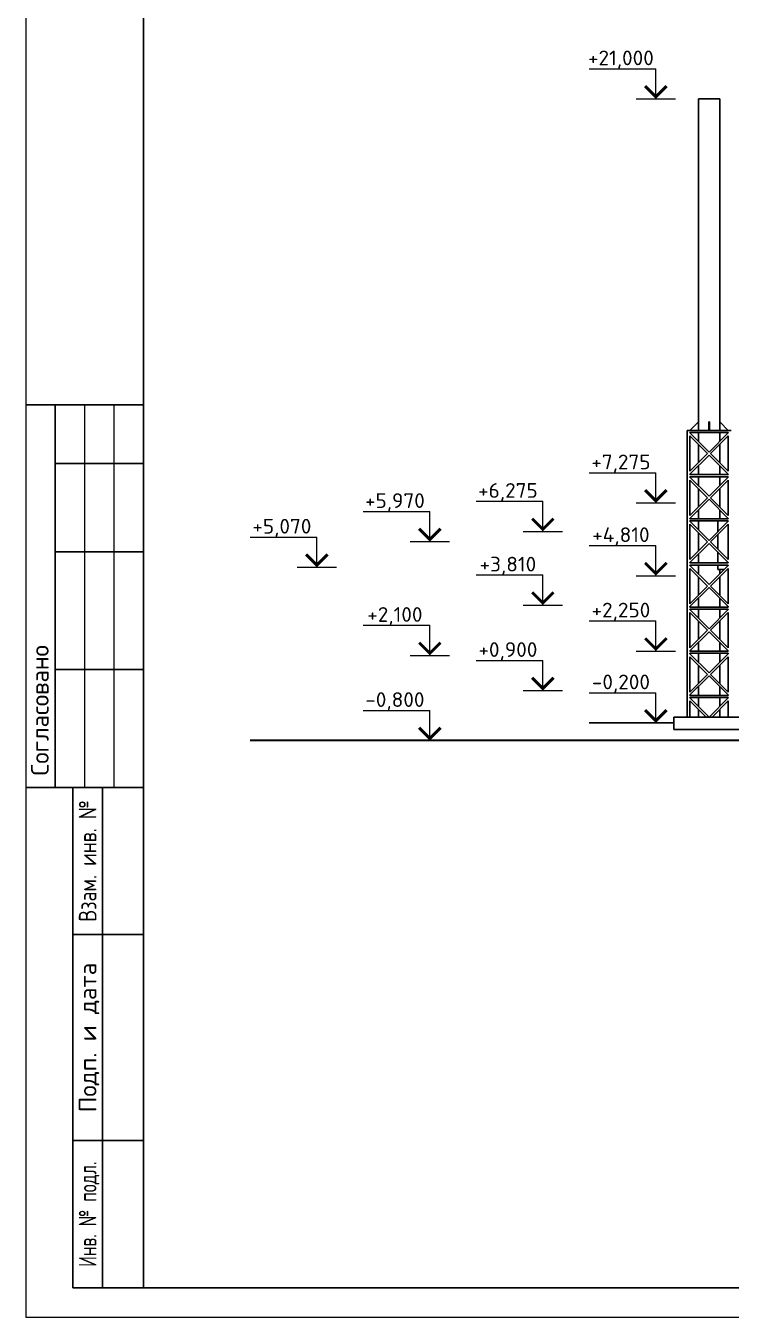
# Model space of a CAD drawing. Extents: x -965262 to 1142518, y -357520 to 71675.
# Drawn here: x -147532 to -135552, y -240088 to -218152 of the extents above; entities that cross this region are included whole.
import ezdxf
from ezdxf.enums import TextEntityAlignment as Align

# ---------------------------------------------------------------- set-up
doc = ezdxf.new("R2010")
doc.units = 0
doc.header["$LTSCALE"] = 10
doc.layers.get('0').update_dxf_attribs({"linetype": 'CONTINUOUS', "lineweight": 30})
doc.styles.add('GOST 2.304', font='isocpeur.ttf', dxfattribs={"width": 0.75, "height": 250})

# ---------------------------------------------------------------- blocks, each defined once
blk = doc.blocks.new('Фасад Н-А')
at = {"color": 1, "lineweight": 15, "ltscale": 0.3}
for p, q in [((-195143.4, 6137.8, -3250.5), (-192878.6, 6137.8, -3250.5)), ((-195142.8, -7587.8, -3250.5), (-192878, -7587.8, -3250.5)), ((-198981.5, -8557.8, -3250.5), (-196716.7, -8557.8, -3250.5)), ((-202820.8, -8902.8, -3250.5), (-200556, -8902.8, -3250.5)), ((-206659.8, -9772.8, -3250.5), (-204395, -9772.8, -3250.5)), ((-195142.8, -10060.8, -3250.5), (-192878, -10060.8, -3250.5)), ((-198981.5, -11060.8, -3250.5), (-196716.7, -11060.8, -3250.5)), ((-195142.8, -12620.8, -3250.5), (-192878, -12620.8, -3250.5)), ((-202820.8, -12770.8, -3250.5), (-200556, -12770.8, -3250.5)), ((-198981.5, -13962.8, -3250.5), (-196716.7, -13962.8, -3250.5)), ((-195142.8, -15062.8, -3250.5), (-192878, -15062.8, -3250.5)), ((-202820.8, -15662.8, -3250.5), (-200556, -15662.8, -3250.5))]:
    blk.add_line(p, q, dxfattribs=at)
at = {"color": 1, "lineweight": 15}
for p, q in [((-192878.6, 5111.6, -3250.5), (-192878.6, 6137.8, -3250.5)), ((-193549.6, 5111.6, -3976.2), (-192207.5, 5111.6, -2524.9)), ((-192878, -8614, -3250.5), (-192878, -7587.8, -3250.5)), ((-196716.7, -9584, -3250.5), (-196716.7, -8557.8, -3250.5)), ((-193549, -8614, -3976.2), (-192207, -8614, -2524.9)), ((-200556, -9929, -3250.5), (-200556, -8902.8, -3250.5)), ((-197387.7, -9584, -3976.2), (-196045.7, -9584, -2524.9)), ((-204395, -10799, -3250.5), (-204395, -9772.8, -3250.5)), ((-201227, -9929, -3976.2), (-199885, -9929, -2524.9)), ((-192878, -11086.9, -3250.5), (-192878, -10060.8, -3250.5)), ((-205066, -10799, -3976.2), (-203724, -10799, -2524.9)), ((-196716.7, -12086.9, -3250.5), (-196716.7, -11060.8, -3250.5)), ((-193549, -11086.9, -3976.2), (-192207, -11086.9, -2524.9)), ((-197387.7, -12086.9, -3976.2), (-196045.7, -12086.9, -2524.9)), ((-192878, -13646.9, -3250.5), (-192878, -12620.8, -3250.5)), ((-200556, -13796.9, -3250.5), (-200556, -12770.8, -3250.5)), ((-201227, -13796.9, -3976.2), (-199885, -13796.9, -2524.9)), ((-196716.7, -14989, -3250.5), (-196716.7, -13962.8, -3250.5)), ((-193549, -13646.9, -3976.2), (-192207, -13646.9, -2524.9)), ((-197387.7, -14989, -3976.2), (-196045.7, -14989, -2524.9)), ((-192878, -16089, -3250.5), (-192878, -15062.8, -3250.5)), ((-200556, -16689, -3250.5), (-200556, -15662.8, -3250.5))]:
    blk.add_line(p, q, dxfattribs=at)
at = {"color": 0, "ltscale": 2}
for p, q in [((-191429.6, 5111, -3250.5), (-191429.6, -6154, -3250.5)), ((-190709.6, 5111, -3250.5), (-190709.6, -6154, -3250.5)), ((-191429.6, -6224, -3250.5), (-191429.6, -6529, -3250.5)), ((-190709.6, -6224, -3250.5), (-190709.6, -6529, -3250.5)), ((-191429.6, -6629, -3250.5), (-191429.6, -7249, -3250.5)), ((-190709.6, -6629, -3250.5), (-190709.6, -7249, -3250.5)), ((-191429.6, -7349, -3250.5), (-191429.6, -7654, -3250.5)), ((-190709.6, -7349, -3250.5), (-190709.6, -7654, -3250.5)), ((-191429.6, -7724, -3250.5), (-191429.6, -8029, -3250.5)), ((-190709.6, -7724, -3250.5), (-190709.6, -8029, -3250.5)), ((-191429.6, -8129, -3250.5), (-191429.6, -8749, -3250.5)), ((-190709.6, -8129, -3250.5), (-190709.6, -8749, -3250.5)), ((-191429.6, -8849, -3250.5), (-191429.6, -9154, -3250.5)), ((-190709.6, -8849, -3250.5), (-190709.6, -9154, -3250.5)), ((-191429.6, -9224, -3250.5), (-191429.6, -9529, -3250.5)), ((-191429.6, -9629, -3250.5), (-191429.6, -10249, -3250.5)), ((-191429.6, -10349, -3250.5), (-191429.6, -10654, -3250.5)), ((-191429.6, -10724, -3250.5), (-191429.6, -11029, -3250.5)), ((-190709.6, -10876.5, -3250.5), (-190709.6, -11029, -3250.5)), ((-191429.6, -11129, -3250.5), (-191429.6, -11749, -3250.5)), ((-190709.6, -11129, -3250.5), (-190709.6, -11749, -3250.5)), ((-191429.6, -11849, -3250.5), (-191429.6, -12154, -3250.5)), ((-191429.6, -12224, -3250.5), (-191429.6, -12529, -3250.5)), ((-190709.6, -11849, -3250.5), (-190709.6, -12154, -3250.5)), ((-190709.6, -12224, -3250.5), (-190709.6, -12529, -3250.5)), ((-191429.6, -12629, -3250.5), (-191429.6, -13249, -3250.5)), ((-190709.6, -12629, -3250.5), (-190709.6, -13249, -3250.5)), ((-191429.6, -13349, -3250.5), (-191429.6, -13654, -3250.5)), ((-190709.6, -13349, -3250.5), (-190709.6, -13654, -3250.5)), ((-191429.6, -13724, -3250.5), (-191429.6, -14029, -3250.5)), ((-190709.6, -13724, -3250.5), (-190709.6, -14029, -3250.5)), ((-191429.6, -14129, -3250.5), (-191429.6, -14749, -3250.5)), ((-190709.6, -14129, -3250.5), (-190709.6, -14749, -3250.5)), ((-191429.6, -14849, -3250.5), (-191429.6, -15154, -3250.5)), ((-190709.6, -14849, -3250.5), (-190709.6, -15154, -3250.5)), ((-191429.6, -15224, -3250.5), (-191429.6, -15529, -3250.5)), ((-190709.6, -15224, -3250.5), (-190709.6, -15529, -3250.5)), ((-191429.6, -15629, -3250.5), (-191429.6, -15889, -3250.5)), ((-190709.6, -15629, -3250.5), (-190709.6, -15889, -3250.5))]:
    blk.add_line(p, q, dxfattribs=at)
at = {"color": 0}
blk.add_line((-190709.6, 5111, -3250.5), (-191429.6, 5111, -3250.5), dxfattribs=at)
at = {"color": 7}
for p, q in [((-191719.6, -6154, -3250.5), (-191429.6, -5864, -3250.5)), ((-191059.6, -5864, -3250.5), (-191079.6, -5864, -3250.5)), ((-191079.6, -5864, -3250.5), (-191079.6, -6154, -3250.5)), ((-191059.6, -5864, -3250.5), (-191059.6, -6154, -3250.5)), ((-190419.6, -6154, -3250.5), (-190709.6, -5864, -3250.5))]:
    blk.add_line(p, q, dxfattribs=at)
at = {"color": 7, "ltscale": 100}
for p, q in [((-191819.6, -6154, -3250.5), (-191819.6, -15889, -3250.5)), ((-191719.6, -6224, -3250.5), (-191719.6, -6239, -3250.5)), ((-191719.6, -6239, -3250.5), (-191069.6, -6889, -3250.5)), ((-191719.6, -6339, -3250.5), (-191719.6, -7539, -3250.5)), ((-191719.6, -6339, -3250.5), (-191119.6, -6939, -3250.5)), ((-190419.6, -6239, -3250.5), (-191069.6, -6889, -3250.5)), ((-190419.6, -6339, -3250.5), (-191019.6, -6939, -3250.5)), ((-190419.6, -6224, -3250.5), (-190419.6, -6239, -3250.5)), ((-190419.6, -6339, -3250.5), (-190419.6, -7539, -3250.5)), ((-191119.6, -6939, -3250.5), (-191719.6, -7539, -3250.5)), ((-191069.6, -6989, -3250.5), (-191719.6, -7639, -3250.5)), ((-191069.6, -6989, -3250.5), (-190419.6, -7639, -3250.5)), ((-191019.6, -6939, -3250.5), (-190419.6, -7539, -3250.5)), ((-191719.6, -7639, -3250.5), (-191719.6, -7654, -3250.5)), ((-191719.6, -7724, -3250.5), (-191719.6, -7739, -3250.5)), ((-191719.6, -7739, -3250.5), (-191069.6, -8389, -3250.5)), ((-191719.6, -7839, -3250.5), (-191719.6, -9039, -3250.5)), ((-191719.6, -7839, -3250.5), (-191119.6, -8439, -3250.5)), ((-190419.6, -7739, -3250.5), (-191069.6, -8389, -3250.5)), ((-190419.6, -7839, -3250.5), (-191019.6, -8439, -3250.5)), ((-190419.6, -7639, -3250.5), (-190419.6, -7654, -3250.5)), ((-190419.6, -7724, -3250.5), (-190419.6, -7739, -3250.5)), ((-190419.6, -7839, -3250.5), (-190419.6, -9039, -3250.5)), ((-191119.6, -8439, -3250.5), (-191719.6, -9039, -3250.5)), ((-191069.6, -8489, -3250.5), (-191719.6, -9139, -3250.5)), ((-191069.6, -8489, -3250.5), (-190419.6, -9139, -3250.5)), ((-191019.6, -8439, -3250.5), (-190419.6, -9039, -3250.5)), ((-191719.6, -9139, -3250.5), (-191719.6, -9154, -3250.5)), ((-190419.6, -9139, -3250.5), (-190419.6, -9154, -3250.5)), ((-191719.6, -9224, -3250.5), (-191719.6, -9239, -3250.5)), ((-191719.6, -9239, -3250.5), (-191069.6, -9889, -3250.5)), ((-191719.6, -9339, -3250.5), (-191719.6, -10539, -3250.5)), ((-191719.6, -9339, -3250.5), (-191119.6, -9939, -3250.5)), ((-190419.6, -9239, -3250.5), (-191069.6, -9889, -3250.5)), ((-190419.6, -9339, -3250.5), (-191019.6, -9939, -3250.5)), ((-190419.6, -9224, -3250.5), (-190419.6, -9239, -3250.5)), ((-190419.6, -9339, -3250.5), (-190419.6, -10539, -3250.5)), ((-191119.6, -9939, -3250.5), (-191719.6, -10539, -3250.5)), ((-191069.6, -9989, -3250.5), (-191719.6, -10639, -3250.5)), ((-191069.6, -9989, -3250.5), (-190419.6, -10639, -3250.5)), ((-191019.6, -9939, -3250.5), (-190419.6, -10539, -3250.5)), ((-191719.6, -10639, -3250.5), (-191719.6, -10654, -3250.5)), ((-191719.6, -10724, -3250.5), (-191719.6, -10739, -3250.5)), ((-191719.6, -10739, -3250.5), (-191069.6, -11389, -3250.5)), ((-191719.6, -10839, -3250.5), (-191719.6, -12039, -3250.5)), ((-191719.6, -10839, -3250.5), (-191119.6, -11439, -3250.5)), ((-190419.6, -10739, -3250.5), (-191069.6, -11389, -3250.5)), ((-190419.6, -10839, -3250.5), (-191019.6, -11439, -3250.5)), ((-190419.6, -10639, -3250.5), (-190419.6, -10654, -3250.5)), ((-190419.6, -10724, -3250.5), (-190419.6, -10739, -3250.5)), ((-190419.6, -10839, -3250.5), (-190419.6, -12039, -3250.5)), ((-191119.6, -11439, -3250.5), (-191719.6, -12039, -3250.5)), ((-191069.6, -11489, -3250.5), (-191719.6, -12139, -3250.5)), ((-191069.6, -11489, -3250.5), (-190419.6, -12139, -3250.5)), ((-191019.6, -11439, -3250.5), (-190419.6, -12039, -3250.5)), ((-191719.6, -12139, -3250.5), (-191719.6, -12154, -3250.5)), ((-191719.6, -12224, -3250.5), (-191719.6, -12239, -3250.5)), ((-191719.6, -12239, -3250.5), (-191069.6, -12889, -3250.5)), ((-190419.6, -12239, -3250.5), (-191069.6, -12889, -3250.5)), ((-190419.6, -12139, -3250.5), (-190419.6, -12154, -3250.5)), ((-190419.6, -12224, -3250.5), (-190419.6, -12239, -3250.5)), ((-191719.6, -12339, -3250.5), (-191719.6, -13539, -3250.5)), ((-191719.6, -12339, -3250.5), (-191119.6, -12939, -3250.5)), ((-190419.6, -12339, -3250.5), (-191019.6, -12939, -3250.5)), ((-190419.6, -12339, -3250.5), (-190419.6, -13539, -3250.5)), ((-191119.6, -12939, -3250.5), (-191719.6, -13539, -3250.5)), ((-191069.6, -12989, -3250.5), (-191719.6, -13639, -3250.5)), ((-191069.6, -12989, -3250.5), (-190419.6, -13639, -3250.5)), ((-191019.6, -12939, -3250.5), (-190419.6, -13539, -3250.5)), ((-191719.6, -13639, -3250.5), (-191719.6, -13654, -3250.5)), ((-191719.6, -13724, -3250.5), (-191719.6, -13739, -3250.5)), ((-191719.6, -13739, -3250.5), (-191069.6, -14389, -3250.5)), ((-191719.6, -13839, -3250.5), (-191719.6, -15039, -3250.5)), ((-191719.6, -13839, -3250.5), (-191119.6, -14439, -3250.5)), ((-190419.6, -13739, -3250.5), (-191069.6, -14389, -3250.5)), ((-190419.6, -13839, -3250.5), (-191019.6, -14439, -3250.5)), ((-190419.6, -13639, -3250.5), (-190419.6, -13654, -3250.5)), ((-190419.6, -13724, -3250.5), (-190419.6, -13739, -3250.5)), ((-190419.6, -13839, -3250.5), (-190419.6, -15039, -3250.5)), ((-191119.6, -14439, -3250.5), (-191719.6, -15039, -3250.5)), ((-191019.6, -14439, -3250.5), (-190419.6, -15039, -3250.5)), ((-191069.6, -14489, -3250.5), (-191719.6, -15139, -3250.5)), ((-191069.6, -14489, -3250.5), (-190419.6, -15139, -3250.5)), ((-191719.6, -15139, -3250.5), (-191719.6, -15154, -3250.5)), ((-191719.6, -15224, -3250.5), (-191719.6, -15239, -3250.5)), ((-191719.6, -15239, -3250.5), (-191069.6, -15889, -3250.5)), ((-191719.6, -15339, -3250.5), (-191719.6, -15889, -3250.5)), ((-191719.6, -15339, -3250.5), (-191169.6, -15889, -3250.5)), ((-190419.6, -15239, -3250.5), (-191069.6, -15889, -3250.5)), ((-190419.6, -15339, -3250.5), (-190969.6, -15889, -3250.5)), ((-190419.6, -15139, -3250.5), (-190419.6, -15154, -3250.5)), ((-190419.6, -15224, -3250.5), (-190419.6, -15239, -3250.5)), ((-190419.6, -15339, -3250.5), (-190419.6, -15889, -3250.5))]:
    blk.add_line(p, q, dxfattribs=at)
at = {"color": 7, "ltscale": 0.3}
for p, q in [((-190319.6, -6154, -3250.5), (-191819.6, -6154, -3250.5)), ((-190419.6, -6224, -3250.5), (-191719.6, -6224, -3250.5)), ((-190419.6, -7654, -3250.5), (-191719.6, -7654, -3250.5)), ((-190419.6, -7724, -3250.5), (-191719.6, -7724, -3250.5)), ((-190419.6, -9154, -3250.5), (-191719.6, -9154, -3250.5)), ((-190419.6, -9224, -3250.5), (-191719.6, -9224, -3250.5)), ((-190419.6, -10654, -3250.5), (-191719.6, -10654, -3250.5)), ((-190419.6, -10724, -3250.5), (-191719.6, -10724, -3250.5)), ((-190419.6, -12154, -3250.5), (-191719.6, -12154, -3250.5)), ((-190419.6, -12224, -3250.5), (-191719.6, -12224, -3250.5)), ((-190419.6, -13654, -3250.5), (-191719.6, -13654, -3250.5)), ((-190419.6, -13724, -3250.5), (-191719.6, -13724, -3250.5)), ((-190419.6, -15154, -3250.5), (-191719.6, -15154, -3250.5)), ((-190419.6, -15224, -3250.5), (-191719.6, -15224, -3250.5))]:
    blk.add_line(p, q, dxfattribs=at)
at = {"ltscale": 10}
for p, q in [((-190778.1, -9597.5, -3250.5), (-190778.1, -9224, -3250.5)), ((-190778.1, -10180.5, -3250.5), (-190778.1, -9697.5, -3250.5)), ((-190778.1, -10654, -3250.5), (-190778.1, -10280.5, -3250.5)), ((-190778.1, -10874.9, -3250.5), (-190778.1, -10724, -3250.5)), ((-190555.5, -10874.9, -3250.5), (-190778.1, -10874.9, -3250.5)), ((-190555.5, -10874.9, -3250.5), (-190778.1, -10874.9, -3250.5)), ((-190419.6, -10874.9, -3250.5), (-190455.5, -10874.9, -3250.5)), ((-190419.6, -10874.9, -3250.5), (-190455.5, -10874.9, -3250.5))]:
    blk.add_line(p, q, dxfattribs=at)
at = {"ltscale": 100}
for p, q in [((-195142.8, -16089, -3250.5), (-192269.7, -16089, -3250.5)), ((-192269.7, -15889, -3250.5), (-192269.7, -16312, -3250.5)), ((-192269.7, -15889, -3250.5), (-189869.7, -15889, -3250.5)), ((-192269.7, -16312, -3250.5), (-189869.7, -16312, -3250.5))]:
    blk.add_line(p, q, dxfattribs=at)
at = {"lineweight": 35, "ltscale": 2}
blk.add_line((-181733.2, -16689, -3250.5), (-206659.8, -16689, -3250.5), dxfattribs=at)
at = {"color": 1, "lineweight": 15, "const_width": 100, "elevation": -3250.5}
for points in [[(-193243.2, 5547), (-192878.6, 5182.3), (-192513.9, 5547)], [(-193242.7, -8178.6), (-192878, -8543.3), (-192513.4, -8178.6)], [(-197081.3, -9148.6), (-196716.7, -9513.3), (-196352, -9148.6)], [(-200920.7, -9493.6), (-200556, -9858.3), (-200191.4, -9493.6)], [(-204759.7, -10363.6), (-204395, -10728.3), (-204030.4, -10363.6)], [(-193242.7, -10651.6), (-192878, -11016.2), (-192513.4, -10651.6)], [(-197081.3, -11651.6), (-196716.7, -12016.2), (-196352, -11651.6)], [(-200920.7, -13361.6), (-200556, -13726.2), (-200191.4, -13361.6)], [(-193242.7, -13211.6), (-192878, -13576.2), (-192513.4, -13211.6)], [(-197081.3, -14553.6), (-196716.7, -14918.3), (-196352, -14553.6)], [(-193242.7, -15653.6), (-192878, -16018.3), (-192513.4, -15653.6)], [(-200920.7, -16253.6), (-200556, -16618.3), (-200191.4, -16253.6)]]:
    blk.add_lwpolyline(points, dxfattribs=at)
at = {"color": 1, "char_height": 500, "width": 2000, "attachment_point": 5, "style": 'GOST 2.304'}
for s, insert in [('{\\W1.05;+21,000}', (-194065.7, 6445.6, -3250.5)), ('{\\W1.05;+7,275}', (-194065.1, -7280, -3250.5)), ('{\\W1.05;+5,970}', (-201743.1, -8595, -3250.5)), ('{\\W1.05;+6,275}', (-197903.8, -8250, -3250.5)), ('{\\W1.05;+5,070}', (-205582.1, -9465, -3250.5)), ('{\\W1.05;+4,810}', (-194065.1, -9752.9, -3250.5)), ('{\\W1.05;+3,810}', (-197903.8, -10752.9, -3250.5)), ('{\\W1.05;+2,100}', (-201743.1, -12462.9, -3250.5)), ('{\\W1.05;+2,250}', (-194065.1, -12312.9, -3250.5)), ('{\\W1.05;+0,900}', (-197903.8, -13655, -3250.5)), ('{\\W1.05;-0,200}', (-194065.1, -14755, -3250.5)), ('{\\W1.05;-0,800}', (-201743.1, -15355, -3250.5))]:
    blk.add_mtext(s, dxfattribs=dict(at, insert=insert))

msp = doc.modelspace()

# ---------------------------------------------------------------- linework, layer by layer
for p, q in [((-145532.4, -224587.8, -3259.8), (-147532.4, -224587.8, -3259.8)), ((-147032.4, -231087.8, -3259.8), (-147032.4, -224587.8, -3259.8)), ((-147032.4, -225587.8, -3259.8), (-145532.4, -225587.8, -3259.8)), ((-147032.4, -227087.8, -3259.8), (-145532.4, -227087.8, -3259.8)), ((-147032.4, -229087.8, -3259.8), (-145532.4, -229087.8, -3259.8)), ((-147532.4, -231087.8, -3259.8), (-145532.4, -231087.8, -3259.8)), ((-146732.4, -239587.8, -3259.8), (-146732.4, -231087.8, -3259.8)), ((-146232.4, -239587.8, -3259.8), (-146232.4, -231087.8, -3259.8)), ((-146732.4, -233587.8, -3259.8), (-145532.4, -233587.8, -3259.8)), ((-146732.4, -237087.8, -3259.8), (-145532.4, -237087.8, -3259.8)), ((-145532.4, -239587.8, -3259.8), (-146732.4, -239587.8, -3259.8))]:
    msp.add_line(p, q)
at = {"lineweight": 25}
for p, q in [((-146532.4, -231087.8, -3259.8), (-146532.4, -224587.8, -3259.8)), ((-146032.4, -231087.8, -3259.8), (-146032.4, -224587.8, -3259.8))]:
    msp.add_line(p, q, dxfattribs=at)
at = {"lineweight": 15, "elevation": -3259.8}
msp.add_lwpolyline([(-147532.4, -240087.8), (-88132.4, -240087.8), (-88132.4, -198087.8), (-147532.4, -198087.8)], close=True, dxfattribs=at)
at = {"elevation": -3259.8}
msp.add_lwpolyline([(-145532.4, -239587.8), (-88632.4, -239587.8), (-88632.4, -198587.8), (-145532.4, -198587.8)], close=True, dxfattribs=at)

# ---------------------------------------------------------------- block references
at = {"lineweight": 15, "xscale": 0.5, "yscale": 0.5, "zscale": 0.5}
msp.add_blockref('Фасад Н-А', (-40392.6, -221949.1, -1634.5), dxfattribs=at)

# ---------------------------------------------------------------- texts
at = {"lineweight": 25, "style": 'GOST 2.304'}
msp.add_text('Согласовано', height=300, rotation=90, dxfattribs=at).set_placement((-147144.3, -230887.8, -3259.8))
for s, width, p in [('Взам. инв. №', 0.8, (-146482.4, -232337.8, -3259.8)), ('Инв. № подл.', 0.7, (-146482.4, -238337.8, -3259.8))]:
    msp.add_text(s, height=300, rotation=90, dxfattribs=dict(at, width=width)).set_placement(p, align=Align.MIDDLE_CENTER)
msp.add_text('Подп. и дата', height=300, rotation=90, dxfattribs=at).set_placement((-146482.4, -235337.8, -3259.8), align=Align.MIDDLE_CENTER)

doc.saveas('drawing.dxf')
